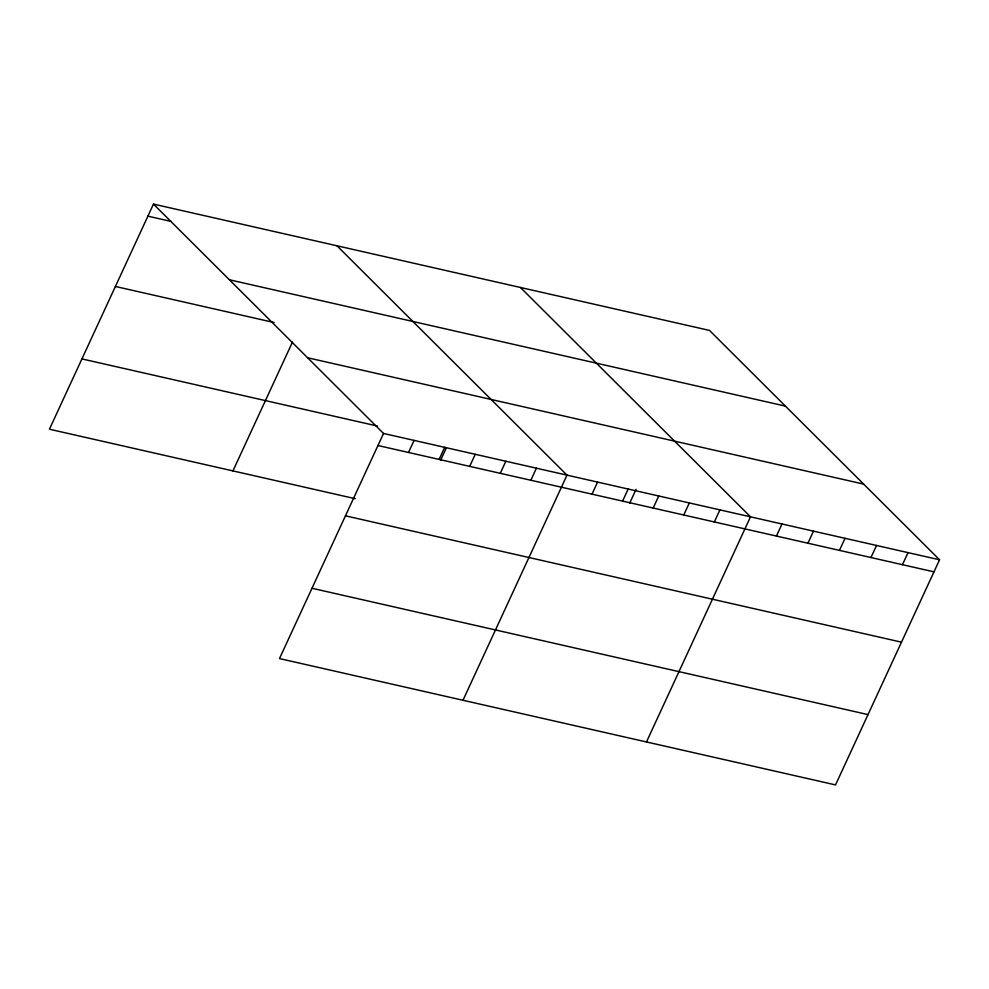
<?xml version="1.0" encoding="UTF-8"?>
<svg xmlns="http://www.w3.org/2000/svg" width="989" height="989" viewBox="0 0 989 989"><rect width="100%" height="100%" fill="white"/><g stroke="black" fill="none" stroke-linecap="round" stroke-linejoin="round"><path stroke-width="1.48" d="M153.468 204.093L383.522 433.454L279.491 658.575L835.532 784.907L939.55 559.786L709.509 330.425L153.468 204.093L49.45 429.214L355.274 498.703M232.947 470.9L292.46 342.095M408.519 452.468L414.094 440.402M439.104 459.415L444.679 447.349M440.637 460.206L446.373 447.807M469.688 466.363L475.264 454.297M500.273 473.311L505.849 461.245M530.846 480.258L536.421 468.193M462.988 700.261L567.006 475.14L336.965 245.779M592.015 494.154L597.591 482.088M622.6 501.102L628.176 489.036M629.684 503.166L636.063 489.382M653.173 508.062L658.748 495.983M683.758 515.009L689.333 502.931M714.342 521.957L719.918 509.879M646.472 741.96L750.503 516.827L520.449 287.478M776.427 536.063L782.002 523.997M807.939 543.221L813.514 531.155M839.451 550.379L845.026 538.313M870.95 557.536L876.538 545.471M902.463 564.694L908.038 552.628M147.893 216.158L171.196 221.449M229.386 279.776L785.414 406.12M115.404 286.464L274.138 322.538M307.604 357.758L863.632 484.103M81.939 358.908L377.563 426.074M383.522 433.454L939.55 559.786M377.934 445.52L933.975 571.852M345.458 515.825L901.486 642.17M311.98 588.257L868.021 714.602"/></g></svg>
